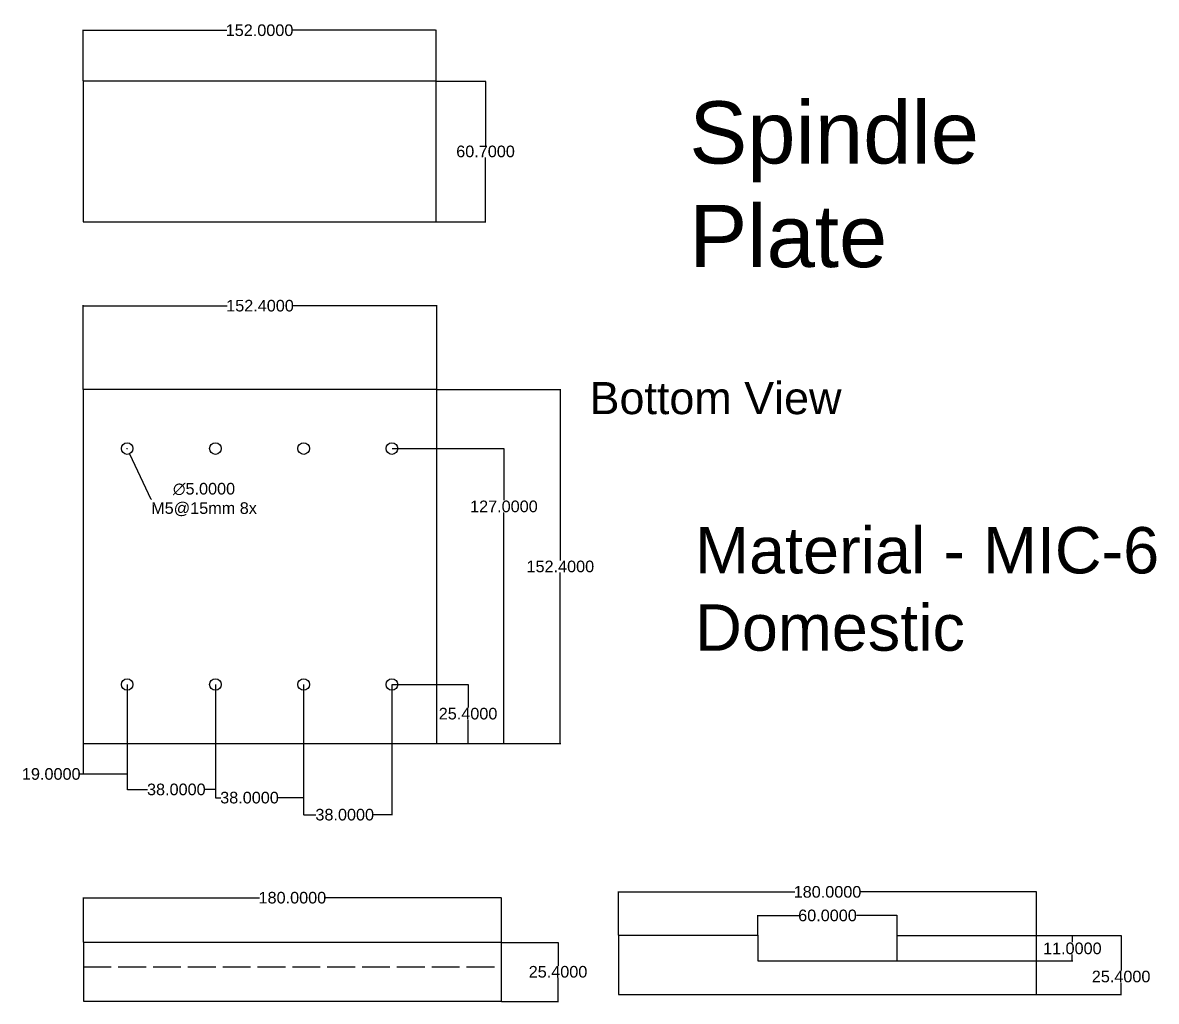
# Model space of a CAD drawing. Header units: inches. Extents: x -54 to 1859, y 85 to 1091.
# Drawn here: x 1028.9 to 1517.1, y 500.5 to 921.9 of the extents above; entities that cross this region are included whole.
import ezdxf

# ---------------------------------------------------------------- set-up
doc = ezdxf.new("R2010")
doc.units = ezdxf.units.IN
doc.header["$MEASUREMENT"] = 0
doc.header["$PDMODE"] = 96
doc.linetypes.add('ACAD_ISO02W100', pattern=[15, 12, -3])
doc.styles.get("Standard").update_dxf_attribs({"font": 'arial.ttf'})
doc.dimstyles.get("Standard").update_dxf_attribs({"dimtxt": 5, "dimasz": 0.18, "dimexe": 0.18, "dimexo": 0.0625, "dimgap": 0.09, "dimtad": 0, "dimtih": 1, "dimtoh": 1, "dimdec": 4, "dimzin": 0, "dimdsep": 46, "dimtxsty": 'Standard', "dimcen": 0.09, "dimadec": 0, "dimazin": 0, "dimtfac": 1, "dimtdec": 4, "dimtofl": 0, "dimtmove": 0, "dimatfit": 3, "dimfxl": 1, "dimtolj": 1, "dimtzin": 0, "dimlwd": 30, "dimarcsym": 0})

# ---------------------------------------------------------------- blocks, each defined once
blk = doc.blocks.new('*U60')
blk.add_circle((0, 0), 2.5)
blk = doc.blocks.new('*U61')
at = {"color": 0, "linetype": 'ByBlock', "lineweight": -2, "transparency": 16777216}
for p in [(769, 646), (807, 646), (845, 646), (883, 646)]:
    blk.add_blockref('*U60', p, dxfattribs=at)
blk = doc.blocks.new('*U62')
blk.add_circle((0, 0), 2.5)
blk = doc.blocks.new('*U63')
at = {"color": 0, "linetype": 'ByBlock', "lineweight": -2, "transparency": 16777216}
for p in [(769, 758), (807, 758), (845, 758), (883, 758)]:
    blk.add_blockref('*U62', p, dxfattribs=at)
blk = doc.blocks.new('*D66')
at = {"color": 0, "lineweight": -2, "transparency": 16777216}
for p, q in [((1073.95, 636.89), (1073.95, 598.21)), ((1054.95, 631.49), (1054.95, 598.21))]:
    blk.add_line(p, q, dxfattribs=at)
at = {"color": 0, "lineweight": 30, "transparency": 16777216}
for p, q in [((1054.95, 598.39), (1053.42, 598.39)), ((1073.77, 598.39), (1055.13, 598.39))]:
    blk.add_line(p, q, dxfattribs=at)
at = {"color": 0, "transparency": 16777216}
for points in [[(1055.13, 598.42), (1055.13, 598.36), (1054.95, 598.39)], [(1073.77, 598.42), (1073.77, 598.36), (1073.95, 598.39)]]:
    blk.add_solid(points, dxfattribs=at)
at = {"layer": 'Defpoints', "color": 0, "transparency": 16777216}
for p in [(1073.95, 636.95), (1054.95, 631.55), (1054.95, 598.39)]:
    blk.add_point(p, dxfattribs=at)
at = {"color": 0, "transparency": 16777216, "insert": (1041.25, 598.39), "char_height": 5, "attachment_point": 5}
blk.add_mtext('\\A1;19.0000', dxfattribs=at)
blk = doc.blocks.new('*D67')
at = {"color": 0, "lineweight": -2, "transparency": 16777216}
for p, q in [((1111.95, 636.89), (1111.95, 591.55)), ((1073.95, 631.55), (1073.95, 591.55))]:
    blk.add_line(p, q, dxfattribs=at)
at = {"color": 0, "lineweight": 30, "transparency": 16777216}
for p, q in [((1074.13, 591.73), (1082.71, 591.73)), ((1111.77, 591.73), (1107.51, 591.73))]:
    blk.add_line(p, q, dxfattribs=at)
at = {"color": 0, "transparency": 16777216}
for points in [[(1074.13, 591.76), (1074.13, 591.7), (1073.95, 591.73)], [(1111.77, 591.76), (1111.77, 591.7), (1111.95, 591.73)]]:
    blk.add_solid(points, dxfattribs=at)
at = {"layer": 'Defpoints', "color": 0, "transparency": 16777216}
for p in [(1111.95, 636.95), (1073.95, 631.61), (1111.95, 591.73)]:
    blk.add_point(p, dxfattribs=at)
at = {"color": 0, "transparency": 16777216, "insert": (1095.11, 591.73), "char_height": 5, "attachment_point": 5}
blk.add_mtext('\\A1;38.0000', dxfattribs=at)
blk = doc.blocks.new('*D68')
at = {"color": 0, "lineweight": -2, "transparency": 16777216}
for p, q in [((1111.95, 636.89), (1111.95, 588.02)), ((1149.95, 636.89), (1149.95, 588.02))]:
    blk.add_line(p, q, dxfattribs=at)
at = {"color": 0, "lineweight": 30, "transparency": 16777216}
for p, q in [((1112.13, 588.2), (1114.22, 588.2)), ((1149.77, 588.2), (1139.03, 588.2))]:
    blk.add_line(p, q, dxfattribs=at)
at = {"color": 0, "transparency": 16777216}
for points in [[(1112.13, 588.23), (1112.13, 588.17), (1111.95, 588.2)], [(1149.77, 588.23), (1149.77, 588.17), (1149.95, 588.2)]]:
    blk.add_solid(points, dxfattribs=at)
at = {"layer": 'Defpoints', "color": 0, "transparency": 16777216}
for p in [(1111.95, 636.95), (1149.95, 636.95), (1149.95, 588.2)]:
    blk.add_point(p, dxfattribs=at)
at = {"color": 0, "transparency": 16777216, "insert": (1126.63, 588.2), "char_height": 5, "attachment_point": 5}
blk.add_mtext('\\A1;38.0000', dxfattribs=at)
blk = doc.blocks.new('*D69')
at = {"color": 0, "lineweight": -2, "transparency": 16777216}
for p, q in [((1149.95, 636.89), (1149.95, 580.68)), ((1187.95, 636.89), (1187.95, 580.68))]:
    blk.add_line(p, q, dxfattribs=at)
at = {"color": 0, "lineweight": 30, "transparency": 16777216}
for p, q in [((1150.13, 580.86), (1155.23, 580.86)), ((1187.77, 580.86), (1180.03, 580.86))]:
    blk.add_line(p, q, dxfattribs=at)
at = {"color": 0, "transparency": 16777216}
for points in [[(1150.13, 580.89), (1150.13, 580.83), (1149.95, 580.86)], [(1187.77, 580.89), (1187.77, 580.83), (1187.95, 580.86)]]:
    blk.add_solid(points, dxfattribs=at)
at = {"layer": 'Defpoints', "color": 0, "transparency": 16777216}
for p in [(1149.95, 636.95), (1187.95, 636.95), (1187.95, 580.86)]:
    blk.add_point(p, dxfattribs=at)
at = {"color": 0, "transparency": 16777216, "insert": (1167.63, 580.86), "char_height": 5, "attachment_point": 5}
blk.add_mtext('\\A1;38.0000', dxfattribs=at)
blk = doc.blocks.new('*D70')
at = {"color": 0, "lineweight": -2, "transparency": 16777216}
for p, q in [((1188.02, 636.95), (1220.92, 636.95)), ((1188.02, 611.55), (1220.92, 611.55))]:
    blk.add_line(p, q, dxfattribs=at)
at = {"color": 0, "lineweight": 30, "transparency": 16777216}
for p, q in [((1220.74, 636.77), (1220.74, 627.01)), ((1220.74, 611.73), (1220.74, 621.72))]:
    blk.add_line(p, q, dxfattribs=at)
at = {"color": 0, "transparency": 16777216}
for points in [[(1220.71, 636.77), (1220.77, 636.77), (1220.74, 636.95)], [(1220.71, 611.73), (1220.77, 611.73), (1220.74, 611.55)]]:
    blk.add_solid(points, dxfattribs=at)
at = {"layer": 'Defpoints', "color": 0, "transparency": 16777216}
for p in [(1187.95, 636.95), (1187.95, 611.55), (1220.74, 611.55)]:
    blk.add_point(p, dxfattribs=at)
at = {"color": 0, "transparency": 16777216, "insert": (1220.74, 624.36), "char_height": 5, "attachment_point": 5}
blk.add_mtext('\\A1;25.4000', dxfattribs=at)
blk = doc.blocks.new('*D72')
at = {"color": 0, "lineweight": -2, "transparency": 16777216}
for p, q in [((1188.02, 738.55), (1236.36, 738.55)), ((1188.08, 611.55), (1236.36, 611.55))]:
    blk.add_line(p, q, dxfattribs=at)
at = {"color": 0, "lineweight": 30, "transparency": 16777216}
for p, q in [((1236.18, 738.37), (1236.18, 716.25)), ((1236.18, 611.73), (1236.18, 710.96))]:
    blk.add_line(p, q, dxfattribs=at)
at = {"color": 0, "transparency": 16777216}
for points in [[(1236.15, 738.37), (1236.21, 738.37), (1236.18, 738.55)], [(1236.15, 611.73), (1236.21, 611.73), (1236.18, 611.55)]]:
    blk.add_solid(points, dxfattribs=at)
at = {"layer": 'Defpoints', "color": 0, "transparency": 16777216}
for p in [(1187.95, 738.55), (1188.02, 611.55), (1236.18, 611.55)]:
    blk.add_point(p, dxfattribs=at)
at = {"color": 0, "transparency": 16777216, "insert": (1236.18, 713.61), "char_height": 5, "attachment_point": 5}
blk.add_mtext('\\A1;127.0000', dxfattribs=at)
blk = doc.blocks.new('*D103')
at = {"color": 0, "lineweight": -2, "transparency": 16777216}
for p, q in [((1235.15, 525.91), (1259.66, 525.91)), ((1235.15, 500.51), (1259.66, 500.51))]:
    blk.add_line(p, q, dxfattribs=at)
at = {"color": 0, "lineweight": 30, "transparency": 16777216}
for p, q in [((1259.48, 525.73), (1259.48, 515.86)), ((1259.48, 500.69), (1259.48, 510.57))]:
    blk.add_line(p, q, dxfattribs=at)
at = {"color": 0, "transparency": 16777216}
for points in [[(1259.45, 525.73), (1259.51, 525.73), (1259.48, 525.91)], [(1259.45, 500.69), (1259.51, 500.69), (1259.48, 500.51)]]:
    blk.add_solid(points, dxfattribs=at)
at = {"layer": 'Defpoints', "color": 0, "transparency": 16777216}
for p in [(1235.09, 525.91), (1235.09, 500.51), (1259.48, 500.51)]:
    blk.add_point(p, dxfattribs=at)
at = {"color": 0, "transparency": 16777216, "insert": (1259.48, 513.21), "char_height": 5, "attachment_point": 5}
blk.add_mtext('\\A1;25.4000', dxfattribs=at)
blk = doc.blocks.new('*D104')
at = {"color": 0, "lineweight": -2, "transparency": 16777216}
for p, q in [((1055.09, 525.98), (1055.09, 545.29)), ((1235.09, 525.98), (1235.09, 545.29))]:
    blk.add_line(p, q, dxfattribs=at)
at = {"color": 0, "lineweight": 30, "transparency": 16777216}
for p, q in [((1055.27, 545.11), (1130.98, 545.11)), ((1234.91, 545.11), (1159.2, 545.11))]:
    blk.add_line(p, q, dxfattribs=at)
at = {"color": 0, "transparency": 16777216}
for points in [[(1055.27, 545.14), (1055.27, 545.08), (1055.09, 545.11)], [(1234.91, 545.14), (1234.91, 545.08), (1235.09, 545.11)]]:
    blk.add_solid(points, dxfattribs=at)
at = {"layer": 'Defpoints', "color": 0, "transparency": 16777216}
for p in [(1055.09, 545.11), (1055.09, 525.91), (1235.09, 525.91)]:
    blk.add_point(p, dxfattribs=at)
at = {"color": 0, "transparency": 16777216, "insert": (1145.09, 545.11), "char_height": 5, "attachment_point": 5}
blk.add_mtext('\\A1;180.0000', dxfattribs=at)
blk = doc.blocks.new('*D105')
at = {"color": 0, "lineweight": -2, "transparency": 16777216}
for p, q in [((1207.02, 896.81), (1228.45, 896.81)), ((1207.02, 836.11), (1228.45, 836.11))]:
    blk.add_line(p, q, dxfattribs=at)
at = {"color": 0, "lineweight": 30, "transparency": 16777216}
for p, q in [((1228.27, 896.63), (1228.27, 869.1)), ((1228.27, 836.29), (1228.27, 863.82))]:
    blk.add_line(p, q, dxfattribs=at)
at = {"color": 0, "transparency": 16777216}
for points in [[(1228.24, 896.63), (1228.3, 896.63), (1228.27, 896.81)], [(1228.24, 836.29), (1228.3, 836.29), (1228.27, 836.11)]]:
    blk.add_solid(points, dxfattribs=at)
at = {"layer": 'Defpoints', "color": 0, "transparency": 16777216}
for p in [(1206.95, 896.81), (1206.95, 836.11), (1228.27, 836.11)]:
    blk.add_point(p, dxfattribs=at)
at = {"color": 0, "transparency": 16777216, "insert": (1228.27, 866.46), "char_height": 5, "attachment_point": 5}
blk.add_mtext('\\A1;60.7000', dxfattribs=at)
blk = doc.blocks.new('*D106')
at = {"color": 0, "lineweight": -2, "transparency": 16777216}
for p, q in [((1054.95, 896.87), (1054.95, 918.83)), ((1206.95, 896.87), (1206.95, 918.83))]:
    blk.add_line(p, q, dxfattribs=at)
at = {"color": 0, "lineweight": 30, "transparency": 16777216}
for p, q in [((1055.13, 918.65), (1116.84, 918.65)), ((1206.77, 918.65), (1145.06, 918.65))]:
    blk.add_line(p, q, dxfattribs=at)
at = {"color": 0, "transparency": 16777216}
for points in [[(1055.13, 918.68), (1055.13, 918.62), (1054.95, 918.65)], [(1206.77, 918.68), (1206.77, 918.62), (1206.95, 918.65)]]:
    blk.add_solid(points, dxfattribs=at)
at = {"layer": 'Defpoints', "color": 0, "transparency": 16777216}
for p in [(1054.95, 918.65), (1054.95, 896.81), (1206.95, 896.81)]:
    blk.add_point(p, dxfattribs=at)
at = {"color": 0, "transparency": 16777216, "insert": (1130.95, 918.65), "char_height": 5, "attachment_point": 5}
blk.add_mtext('\\A1;152.0000', dxfattribs=at)
blk = doc.blocks.new('*D114')
at = {"color": 0, "lineweight": -2, "transparency": 16777216}
for p, q in [((1073.86, 738.55), (1074.04, 738.55)), ((1073.95, 738.46), (1073.95, 738.64))]:
    blk.add_line(p, q, dxfattribs=at)
at = {"color": 0, "lineweight": 30, "transparency": 16777216}
for p, q in [((1084.3, 716.58), (1075.1, 736.12)), ((1084.48, 716.58), (1084.3, 716.58))]:
    blk.add_line(p, q, dxfattribs=at)
at = {"color": 0, "transparency": 16777216}
blk.add_solid([(1075.12, 736.14), (1075.07, 736.11), (1075.02, 736.29)], dxfattribs=at)
at = {"layer": 'Defpoints', "color": 0, "transparency": 16777216}
for p in [(1072.89, 740.81), (1075.02, 736.29)]:
    blk.add_point(p, dxfattribs=at)
at = {"color": 0, "transparency": 16777216, "insert": (1107.04, 716.58), "char_height": 5, "attachment_point": 5}
blk.add_mtext('\\A1;∅5.0000\\PM5@15mm 8x', dxfattribs=at)
blk = doc.blocks.new('*D130')
at = {"color": 0, "lineweight": -2, "transparency": 16777216}
for p, q in [((1054.95, 764.01), (1054.95, 800.22)), ((1207.35, 764.01), (1207.35, 800.22))]:
    blk.add_line(p, q, dxfattribs=at)
at = {"color": 0, "lineweight": 30, "transparency": 16777216}
for p, q in [((1055.13, 800.04), (1117.04, 800.04)), ((1207.17, 800.04), (1145.26, 800.04))]:
    blk.add_line(p, q, dxfattribs=at)
at = {"color": 0, "transparency": 16777216}
for points in [[(1055.13, 800.07), (1055.13, 800.01), (1054.95, 800.04)], [(1207.17, 800.07), (1207.17, 800.01), (1207.35, 800.04)]]:
    blk.add_solid(points, dxfattribs=at)
at = {"layer": 'Defpoints', "color": 0, "transparency": 16777216}
for p in [(1054.95, 800.04), (1054.95, 763.95), (1207.35, 763.95)]:
    blk.add_point(p, dxfattribs=at)
at = {"color": 0, "transparency": 16777216, "insert": (1131.15, 800.04), "char_height": 5, "attachment_point": 5}
blk.add_mtext('\\A1;152.4000', dxfattribs=at)
blk = doc.blocks.new('*D131')
at = {"color": 0, "lineweight": -2, "transparency": 16777216}
for p, q in [((1207.42, 763.95), (1260.66, 763.95)), ((1207.42, 611.55), (1260.66, 611.55))]:
    blk.add_line(p, q, dxfattribs=at)
at = {"color": 0, "lineweight": 30, "transparency": 16777216}
for p, q in [((1260.48, 763.77), (1260.48, 690.39)), ((1260.48, 611.73), (1260.48, 685.11))]:
    blk.add_line(p, q, dxfattribs=at)
at = {"color": 0, "transparency": 16777216}
for points in [[(1260.45, 763.77), (1260.51, 763.77), (1260.48, 763.95)], [(1260.45, 611.73), (1260.51, 611.73), (1260.48, 611.55)]]:
    blk.add_solid(points, dxfattribs=at)
at = {"layer": 'Defpoints', "color": 0, "transparency": 16777216}
for p in [(1207.35, 763.95), (1207.35, 611.55), (1260.48, 611.55)]:
    blk.add_point(p, dxfattribs=at)
at = {"color": 0, "transparency": 16777216, "insert": (1260.48, 687.75), "char_height": 5, "attachment_point": 5}
blk.add_mtext('\\A1;152.4000', dxfattribs=at)
blk = doc.blocks.new('*D182')
at = {"color": 0, "lineweight": -2, "transparency": 16777216}
for p, q in [((1465.59, 528.9), (1502.16, 528.9)), ((1465.59, 503.5), (1502.16, 503.5))]:
    blk.add_line(p, q, dxfattribs=at)
at = {"color": 0, "lineweight": 30, "transparency": 16777216}
for p, q in [((1501.98, 528.72), (1501.98, 513.81)), ((1501.98, 503.68), (1501.98, 508.52))]:
    blk.add_line(p, q, dxfattribs=at)
at = {"color": 0, "transparency": 16777216}
for points in [[(1501.95, 528.72), (1502.01, 528.72), (1501.98, 528.9)], [(1501.95, 503.68), (1502.01, 503.68), (1501.98, 503.5)]]:
    blk.add_solid(points, dxfattribs=at)
at = {"layer": 'Defpoints', "color": 0, "transparency": 16777216}
for p in [(1465.53, 528.9), (1465.53, 503.5), (1501.98, 503.5)]:
    blk.add_point(p, dxfattribs=at)
at = {"color": 0, "transparency": 16777216, "insert": (1501.98, 511.17), "char_height": 5, "attachment_point": 5}
blk.add_mtext('\\A1;25.4000', dxfattribs=at)
blk = doc.blocks.new('*D183')
at = {"color": 0, "lineweight": -2, "transparency": 16777216}
for p, q in [((1285.53, 528.96), (1285.53, 547.8)), ((1465.53, 528.96), (1465.53, 547.8))]:
    blk.add_line(p, q, dxfattribs=at)
at = {"color": 0, "lineweight": 30, "transparency": 16777216}
for p, q in [((1285.71, 547.62), (1361.42, 547.62)), ((1465.35, 547.62), (1389.64, 547.62))]:
    blk.add_line(p, q, dxfattribs=at)
at = {"color": 0, "transparency": 16777216}
for points in [[(1285.71, 547.65), (1285.71, 547.59), (1285.53, 547.62)], [(1465.35, 547.65), (1465.35, 547.59), (1465.53, 547.62)]]:
    blk.add_solid(points, dxfattribs=at)
at = {"layer": 'Defpoints', "color": 0, "transparency": 16777216}
for p in [(1285.53, 547.62), (1285.53, 528.9), (1465.53, 528.9)]:
    blk.add_point(p, dxfattribs=at)
at = {"color": 0, "transparency": 16777216, "insert": (1375.53, 547.62), "char_height": 5, "attachment_point": 5}
blk.add_mtext('\\A1;180.0000', dxfattribs=at)
blk = doc.blocks.new('*D186')
at = {"color": 0, "lineweight": -2, "transparency": 16777216}
for p, q in [((1345.53, 528.96), (1345.53, 537.65)), ((1405.53, 528.96), (1405.53, 537.65))]:
    blk.add_line(p, q, dxfattribs=at)
at = {"color": 0, "lineweight": 30, "transparency": 16777216}
for p, q in [((1345.71, 537.47), (1363.12, 537.47)), ((1405.35, 537.47), (1387.95, 537.47))]:
    blk.add_line(p, q, dxfattribs=at)
at = {"color": 0, "transparency": 16777216}
for points in [[(1345.71, 537.5), (1345.71, 537.44), (1345.53, 537.47)], [(1405.35, 537.5), (1405.35, 537.44), (1405.53, 537.47)]]:
    blk.add_solid(points, dxfattribs=at)
at = {"layer": 'Defpoints', "color": 0, "transparency": 16777216}
for p in [(1345.53, 537.47), (1345.53, 528.9), (1405.53, 528.9)]:
    blk.add_point(p, dxfattribs=at)
at = {"color": 0, "transparency": 16777216, "insert": (1375.53, 537.47), "char_height": 5, "attachment_point": 5}
blk.add_mtext('\\A1;60.0000', dxfattribs=at)
blk = doc.blocks.new('*D255')
at = {"color": 0, "lineweight": -2, "transparency": 16777216}
for p, q in [((1405.59, 528.9), (1481.14, 528.9)), ((1405.59, 517.9), (1481.14, 517.9))]:
    blk.add_line(p, q, dxfattribs=at)
at = {"color": 0, "lineweight": 30, "transparency": 16777216}
for p, q in [((1480.96, 528.72), (1480.96, 525.92)), ((1480.96, 518.08), (1480.96, 520.63))]:
    blk.add_line(p, q, dxfattribs=at)
at = {"color": 0, "transparency": 16777216}
for points in [[(1480.93, 528.72), (1480.99, 528.72), (1480.96, 528.9)], [(1480.93, 518.08), (1480.99, 518.08), (1480.96, 517.9)]]:
    blk.add_solid(points, dxfattribs=at)
at = {"layer": 'Defpoints', "color": 0, "transparency": 16777216}
for p in [(1405.53, 528.9), (1480.96, 528.9), (1405.53, 517.9)]:
    blk.add_point(p, dxfattribs=at)
at = {"color": 0, "transparency": 16777216, "insert": (1480.96, 523.28), "char_height": 5, "attachment_point": 5}
blk.add_mtext('\\A1;11.0000', dxfattribs=at)

msp = doc.modelspace()

# ---------------------------------------------------------------- linework, layer by layer
for p, q in [((1345.53162, 528.90199), (1285.53162, 528.90199)), ((1285.53162, 528.90199), (1285.53162, 503.50199)), ((1345.53162, 528.96449), (1345.53162, 517.90199)), ((1345.53162, 528.90199), (1345.53162, 518.40199)), ((1405.53162, 518.40199), (1405.53162, 528.90199)), ((1405.53162, 528.90199), (1465.53162, 528.90199)), ((1405.53162, 517.90199), (1405.53162, 528.90199)), ((1465.53162, 503.50199), (1465.53162, 528.90199)), ((1345.53162, 517.90199), (1405.53162, 517.90199)), ((1285.53162, 503.50199), (1465.53162, 503.50199))]:
    msp.add_line(p, q)
at = {"linetype": 'ACAD_ISO02W100'}
msp.add_line((1055.09038, 515.41479), (1235.09038, 515.41479), dxfattribs=at)
for points in [[(1054.95375, 836.11016), (1206.95375, 836.11016), (1206.95375, 896.81016), (1054.95375, 896.81016)], [(1054.95375, 611.54793), (1207.35375, 611.54793), (1207.35375, 763.94793), (1054.95375, 763.94793)], [(1055.09038, 500.51479), (1235.09038, 500.51479), (1235.09038, 525.91479), (1055.09038, 525.91479)]]:
    msp.add_lwpolyline(points, close=True)

# ---------------------------------------------------------------- block references
for name, p in [('*U63', (304.95375, -19.45207)), ('*U61', (304.95375, -9.05207))]:
    msp.add_blockref(name, p)

# ---------------------------------------------------------------- texts
at = {"insert": (1316.0259, 888.05953), "char_height": 26.7753304, "width": 197.4866162, "attachment_point": 1}
msp.add_mtext('Spindle Plate ', dxfattribs=at)
at = {"attachment_point": 1}
for s, width, heights, insert, char_height in [('Bottom View', 141.5832985, [35.78069], (1273.0728, 767.18541), 13.8350784), ('Material - MIC-6 Domestic', 260.8120034, [85.10151], (1318.52962, 704.72668), 19.9598997)]:
    msp.add_mtext_dynamic_manual_height_columns(s, width=width, gutter_width=1, heights=heights, dxfattribs=dict(at, insert=insert, char_height=char_height))

# ---------------------------------------------------------------- dimensions: what is measured, and where the dimension line sits
for base, p1, p2, picture, middle in [((1054.95375, 918.64726), (1206.95375, 896.81016), (1054.95375, 896.81016), '*D106', (1130.95375, 918.64726)), ((1054.95375, 800.03702), (1207.35375, 763.94793), (1054.95375, 763.94793), '*D130', (1131.15375, 800.03702)), ((1055.09038, 545.11373), (1235.09038, 525.91479), (1055.09038, 525.91479), '*D104', (1145.09038, 545.11373)), ((1285.53162, 547.62251), (1465.53162, 528.90199), (1285.53162, 528.90199), '*D183', (1375.53162, 547.62251)), ((1345.53162, 537.47314), (1405.53162, 528.90199), (1345.53162, 528.90199), '*D186', (1375.53162, 537.47314))]:
    dim = msp.add_linear_dim(base=base, p1=p1, p2=p2, dimstyle='Standard')
    dim.commit()
    dim.dimension.update_dxf_attribs({"geometry": picture, "text_midpoint": middle})
for base, p1, p2, picture, middle in [((1228.27404, 836.11016), (1206.95375, 896.81016), (1206.95375, 836.11016), '*D105', (1228.27404, 866.46016)), ((1260.47666, 611.54793), (1207.35375, 763.94793), (1207.35375, 611.54793), '*D131', (1260.47666, 687.74793)), ((1259.48228, 500.51479), (1235.09038, 525.91479), (1235.09038, 500.51479), '*D103', (1259.48228, 513.21479))]:
    dim = msp.add_linear_dim(base=base, p1=p1, p2=p2, angle=90, dimstyle='Standard')
    dim.commit()
    dim.dimension.update_dxf_attribs({"geometry": picture, "text_midpoint": middle})
dim = msp.add_diameter_dim_2p(p1=(1072.88893, 740.80982), p2=(1075.01857, 736.28603), text='<>\\PM5@15mm 8x', dimstyle='Standard')
dim.commit()
dim.dimension.update_dxf_attribs({"geometry": '*D114', "text_midpoint": (1107.04064, 716.57844), "dimtype": 163})
for base, p1, p2, picture, middle in [((1236.18439, 611.54793), (1187.95375, 738.54793), (1188.01625, 611.54793), '*D72', (1236.18439, 713.60541)), ((1220.74112, 611.54793), (1187.95375, 636.94793), (1187.95375, 611.54793), '*D70', (1220.74112, 624.36223)), ((1480.96434, 528.90199), (1405.53162, 517.90199), (1405.53162, 528.90199), '*D255', (1480.96434, 523.27573)), ((1501.98148, 503.50199), (1465.53162, 528.90199), (1465.53162, 503.50199), '*D182', (1501.98148, 511.16594))]:
    dim = msp.add_linear_dim(base=base, p1=p1, p2=p2, angle=90, dimstyle='Standard')
    dim.commit()
    dim.dimension.update_dxf_attribs({"geometry": picture, "text_midpoint": middle, "dimtype": 160})
for base, p1, p2, picture, middle in [((1054.95375, 598.39088), (1073.95375, 636.94793), (1054.95375, 631.54793), '*D66', (1041.2504, 598.39088)), ((1111.95375, 591.72665), (1073.95375, 631.61043), (1111.95375, 636.94793), '*D67', (1095.10684, 591.72665)), ((1149.95375, 588.19709), (1111.95375, 636.94793), (1149.95375, 636.94793), '*D68', (1126.6251, 588.19709)), ((1187.95375, 580.85884), (1149.95375, 636.94793), (1187.95375, 636.94793), '*D69', (1167.62944, 580.85884))]:
    dim = msp.add_linear_dim(base=base, p1=p1, p2=p2, dimstyle='Standard')
    dim.commit()
    dim.dimension.update_dxf_attribs({"geometry": picture, "text_midpoint": middle, "dimtype": 160})

doc.saveas('drawing.dxf')
